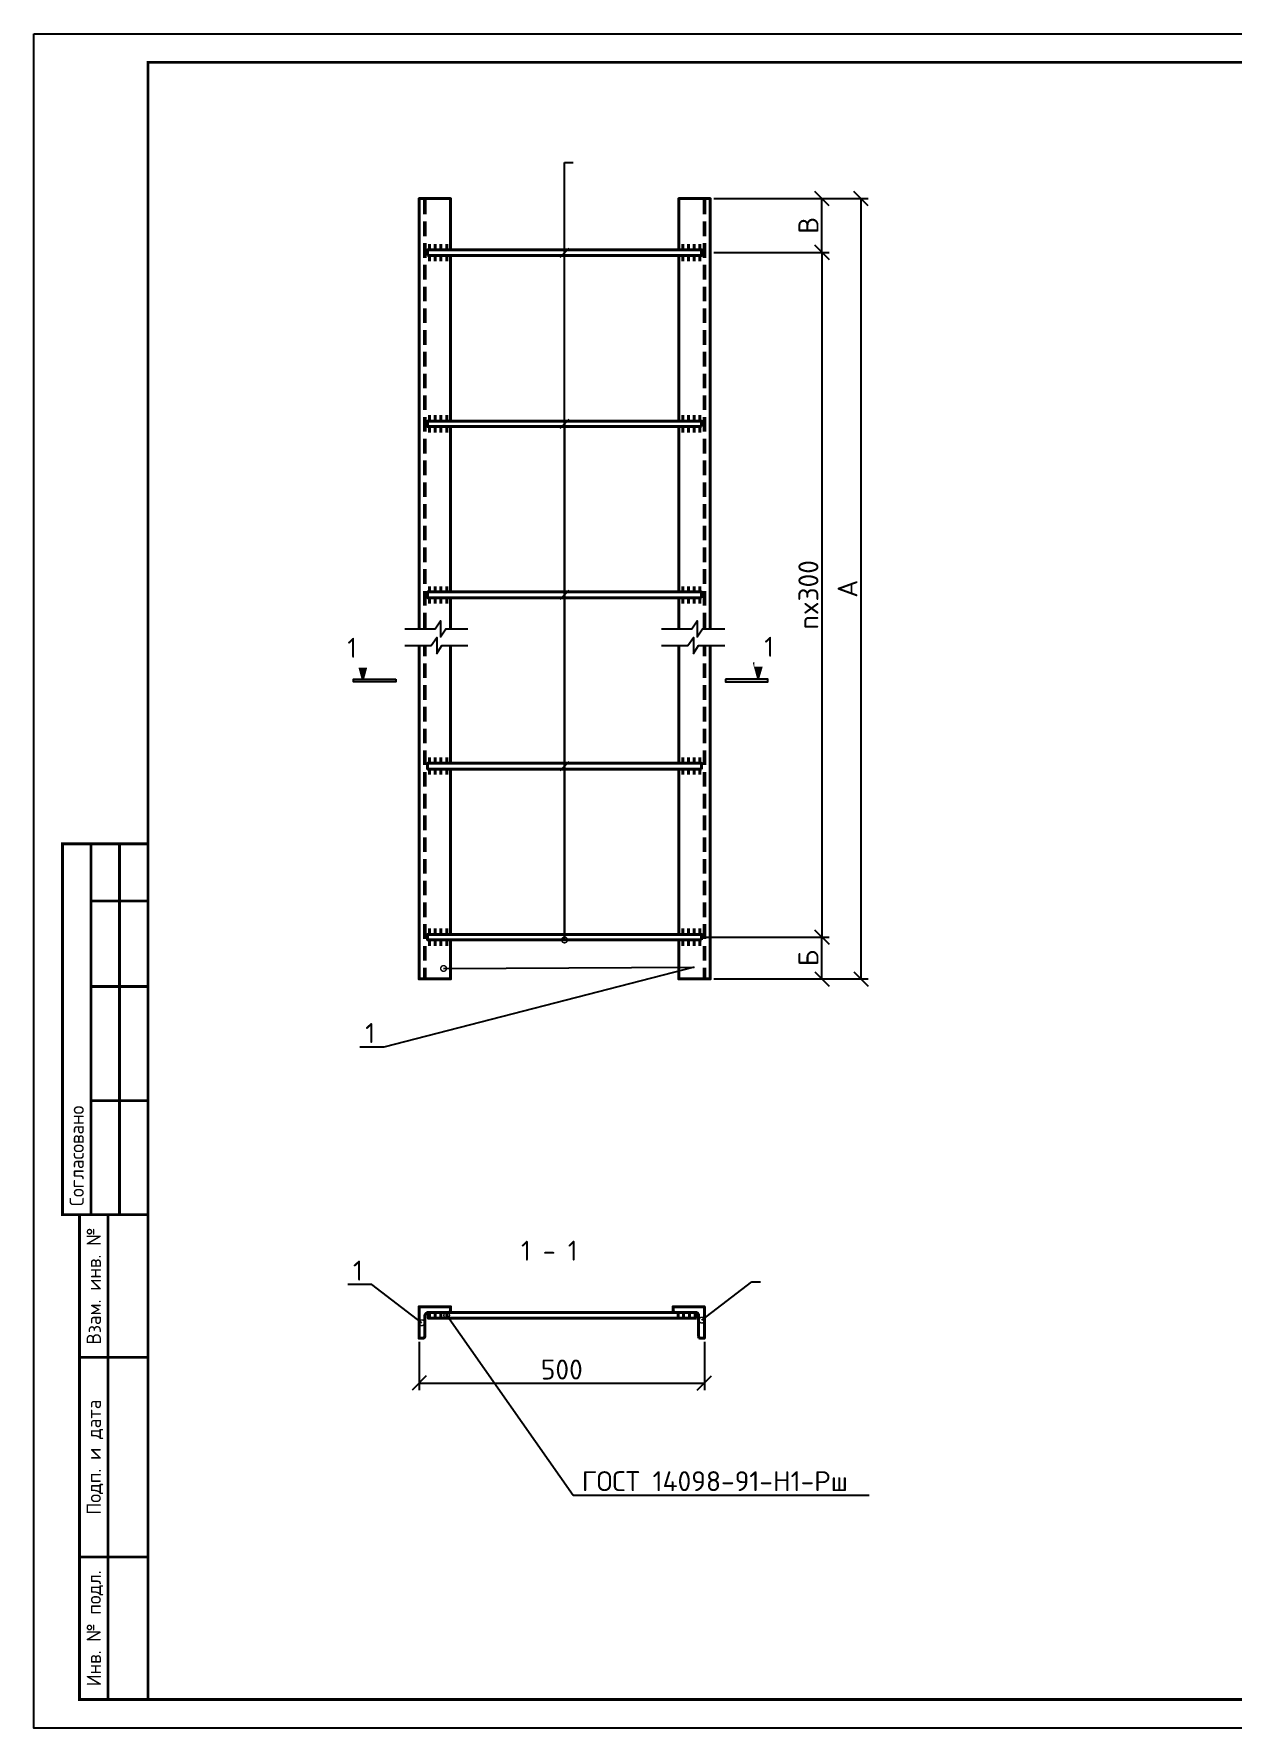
# Model space of a CAD drawing. Header units: millimetres. Extents: x 1601 to 15402, y -324 to 12625.
# Drawn here: x 8993.7 to 9203.7, y 322.7 to 619.7 of the extents above; entities that cross this region are included whole.
import ezdxf
from ezdxf import colors
from ezdxf.entities.mleader import LeaderData, LeaderLine
from ezdxf.enums import TextEntityAlignment as Align
from ezdxf.math import Vec2, Vec3

# ---------------------------------------------------------------- set-up
doc = ezdxf.new("R2010")
doc.units = ezdxf.units.MM
doc.layers.add('PDF3_Geometry', color=7, linetype='Continuous')
doc.layers.add('Штриховка', color=7, linetype='Continuous')
doc.layers.add('Размер 3.5', color=250, linetype='Continuous', lineweight=35)
doc.layers.add('Размеры на чертеже', color=250, linetype='Continuous', lineweight=25)
doc.styles.add('-ISOCPEUR-', font='isocpeur.TTF')
doc.styles.add('GOST', font='GOST Common.ttf')
doc.dimstyles.new('1 к 10', dxfattribs={"dimtxt": 3.5, "dimasz": 2.5, "dimexe": 1.25, "dimexo": 0.625, "dimtad": 1, "dimdec": 1, "dimlfac": 10, "dimrnd": 0.1, "dimtxsty": 'GOST', "dimblk": 'OBLIQUE', "dimcen": 2.5, "dimclrd": 256, "dimclre": 256, "dimclrt": 256, "dimadec": 0, "dimazin": 0, "dimtfac": 1, "dimtdec": 1, "dimtmove": 0, "dimatfit": 3, "dimfxl": 1, "dimlwe": -1, "dimarcsym": 0})

# ---------------------------------------------------------------- blocks, each defined once
blk = doc.blocks.new('*U371')
blk.add_lwpolyline([(0, 0), (420, 0), (420, -297), (0, -297)], close=True)
at = {"const_width": 0.5}
blk.add_lwpolyline([(20, -5), (415, -5), (415, -292), (20, -292)], close=True, dxfattribs=at)
for points in [[(20, -207), (5, -207), (5, -142), (20, -142)], [(10, -142), (10, -207)], [(15, -142), (15, -207)], [(10, -152), (20, -152)], [(10, -167), (20, -167)], [(10, -187), (20, -187)], [(20, -292), (8, -292), (8, -207), (20, -207)], [(13, -207), (13, -292)], [(8, -232), (20, -232)], [(8, -267), (20, -267)]]:
    blk.add_lwpolyline(points, dxfattribs=at)
at = {"style": 'GOST'}
blk.add_text('Согласовано', height=2.5, rotation=90, dxfattribs=at).set_placement((7.5, -205.5), align=Align.MIDDLE_LEFT)
for s, p in [('Взам. инв. №', (10.5, -219.5)), ('Подп. и дата', (10.5, -249.5)), ('Инв. № подл.', (10.5, -279.5))]:
    blk.add_text(s, height=2.5, rotation=90, dxfattribs=at).set_placement(p, align=Align.MIDDLE_CENTER)
blk.add_attdef('РАЗРАБОТАЛ', text='', height=2.5, dxfattribs=at).set_placement((250.5, -264.22), align=Align.MIDDLE_LEFT)
blk.add_attdef('ПРОВЕРИЛ', (250.75, -270.73), '', height=2.5, dxfattribs=at)
at = {"style": 'GOST', "flags": 8}
for tag, p in [('ЛИСТ', (387.6, -271.87)), ('ЛИСТОВ', (405.3, -271.86)), ('ФОРМАТ', (380.97, -294.75))]:
    blk.add_attdef(tag, text='', height=3, dxfattribs=at).set_placement(p, align=Align.MIDDLE_CENTER)
blk.add_attdef('ИМЯ_ЧЕРТЕЖА_001', (321.53, -284.99), '', height=3, dxfattribs=at)
blk = doc.blocks.new('_DotSmall')
at = {"color": 0, "linetype": 'ByBlock', "const_width": 0.5}
blk.add_lwpolyline([(-0.0625, 0, 1), (0.0625, 0, 1)], format="xyb", close=True, dxfattribs=at)
blk = doc.blocks.new('_Oblique')
at = {"color": 0, "linetype": 'ByBlock', "lineweight": -2}
blk.add_line((-0.5, -0.5), (0.5, 0.5), dxfattribs=at)
blk = doc.blocks.new('*D723')
at = {"layer": 'Defpoints', "color": 0, "transparency": 16777216}
for p in [(9061.23, 391.05), (9111.23, 391.05), (9111.23, 383.18)]:
    blk.add_point(p, dxfattribs=at)
at = {"layer": 'Размеры на чертеже', "transparency": 16777216}
for p, q in [((9061.23, 390.42), (9061.23, 381.93)), ((9111.23, 390.42), (9111.23, 381.93))]:
    blk.add_line(p, q, dxfattribs=at)
at = {"layer": 'Размеры на чертеже', "lineweight": -2, "transparency": 16777216}
blk.add_line((9061.23, 383.18), (9111.23, 383.18), dxfattribs=at)
at = {"layer": 'Размеры на чертеже', "lineweight": -2, "transparency": 16777216, "xscale": 2.5, "yscale": 2.5, "zscale": 2.5, "rotation": 180}
blk.add_blockref('_Oblique', (9061.23, 383.18), dxfattribs=at)
at = {"layer": 'Размеры на чертеже', "lineweight": -2, "transparency": 16777216, "xscale": 2.5, "yscale": 2.5, "zscale": 2.5}
blk.add_blockref('_Oblique', (9111.23, 383.18), dxfattribs=at)
at = {"layer": 'Размеры на чертеже', "transparency": 16777216, "insert": (9086.23, 385.56), "char_height": 3.5, "attachment_point": 5, "style": '-ISOCPEUR-'}
blk.add_mtext('500', dxfattribs=at)
blk = doc.blocks.new('направление')
at = {"layer": 'Размеры на чертеже'}
h = blk.add_hatch(color=256, dxfattribs=at)
h.dxf.hatch_style = 1
h.paths.add_polyline_path([(0, 0), (-3.75, 1.04), (-3.75, -1.03)])
blk.add_line((-10.5, 0), (-2.5, 0), dxfattribs=at)
blk.add_lwpolyline([(0, 0), (-3.75, 1.04), (-3.75, -1.03)], close=True, dxfattribs=at)
blk = doc.blocks.new('*U630')
at = {"layer": 'Штриховка', "true_color": 0x000000}
h = blk.add_hatch(color=18, dxfattribs=at)
h.dxf.hatch_style = 1
h.paths.add_polyline_path([(-1.591, 0.023), (-1.591, 0.002), (-1.26, 0.002), (-1.26, 0.023)])
h = blk.add_hatch(color=18, dxfattribs=at)
h.dxf.hatch_style = 1
h.paths.add_polyline_path([(1.321, 0.023), (1.321, 0.001), (1.653, 0.001), (1.653, 0.023)])
at = {"layer": 'Штриховка', "color": 18, "true_color": 0x000000}
for points in [[(-1.26, 0.002), (-1.26, 0.023), (-1.591, 0.023), (-1.591, 0.002)], [(1.321, 0.001), (1.321, 0.023), (1.653, 0.023), (1.653, 0.001)]]:
    blk.add_lwpolyline(points, close=True, dxfattribs=at)
at = {"layer": 'Размеры на чертеже', "yscale": 0.03333333333333333, "zscale": 0.03333333333333333}
for p, xscale, rotation in [((-1.517, 0), 0.03333333333333333, 89.99999999993935), ((1.579, 0), -0.03333333333333333, 270.0000000000607)]:
    blk.add_blockref('направление', p, dxfattribs=dict(at, xscale=xscale, rotation=rotation))
blk = doc.blocks.new('*D724')
at = {"layer": 'Defpoints', "color": 0, "transparency": 16777216}
for p in [(9110.72, 461.35), (9131.82, 461.35), (9112.24, 454.04)]:
    blk.add_point(p, dxfattribs=at)
at = {"layer": 'Размеры на чертеже', "transparency": 16777216}
for p, q in [((9111.34, 461.35), (9133.07, 461.35)), ((9112.87, 454.04), (9133.07, 454.04))]:
    blk.add_line(p, q, dxfattribs=at)
at = {"layer": 'Размеры на чертеже', "lineweight": -2, "transparency": 16777216}
blk.add_line((9131.82, 454.04), (9131.82, 461.35), dxfattribs=at)
at = {"layer": 'Размеры на чертеже', "lineweight": -2, "transparency": 16777216, "xscale": 2.5, "yscale": 2.5, "zscale": 2.5}
for p, rotation in [((9131.82, 461.35), 90), ((9131.82, 454.04), 270)]:
    blk.add_blockref('_Oblique', p, dxfattribs=dict(at, rotation=rotation))
at = {"layer": 'Размеры на чертеже', "transparency": 16777216, "insert": (9129.45, 457.69), "char_height": 3.5, "attachment_point": 5, "rotation": 90, "style": '-ISOCPEUR-'}
blk.add_mtext('Б', dxfattribs=at)
blk = doc.blocks.new('*D670')
at = {"layer": 'Defpoints', "color": 0, "transparency": 16777216}
for p in [(9112.24, 590.83), (9131.82, 590.83), (9112.24, 581.39)]:
    blk.add_point(p, dxfattribs=at)
at = {"layer": 'Размеры на чертеже', "transparency": 16777216}
for p, q in [((9112.87, 590.83), (9133.07, 590.83)), ((9112.87, 581.39), (9133.07, 581.39))]:
    blk.add_line(p, q, dxfattribs=at)
at = {"layer": 'Размеры на чертеже', "lineweight": -2, "transparency": 16777216}
blk.add_line((9131.82, 581.39), (9131.82, 590.83), dxfattribs=at)
at = {"layer": 'Размеры на чертеже', "lineweight": -2, "transparency": 16777216, "xscale": 2.5, "yscale": 2.5, "zscale": 2.5}
for p, rotation in [((9131.82, 590.83), 90), ((9131.82, 581.39), 270)]:
    blk.add_blockref('_Oblique', p, dxfattribs=dict(at, rotation=rotation))
at = {"layer": 'Размеры на чертеже', "transparency": 16777216, "insert": (9129.45, 586.11), "char_height": 3.5, "width": 2.7259, "attachment_point": 5, "rotation": 90, "style": '-ISOCPEUR-'}
blk.add_mtext('В', dxfattribs=at)
blk = doc.blocks.new('*D671')
at = {"layer": 'Defpoints', "color": 0, "transparency": 16777216}
for p in [(9113.36, 581.39), (9113.36, 461.35), (9131.82, 461.35)]:
    blk.add_point(p, dxfattribs=at)
at = {"layer": 'Размеры на чертеже', "transparency": 16777216}
for p, q in [((9113.99, 581.39), (9133.07, 581.39)), ((9113.99, 461.35), (9133.07, 461.35))]:
    blk.add_line(p, q, dxfattribs=at)
at = {"layer": 'Размеры на чертеже', "lineweight": -2, "transparency": 16777216}
blk.add_line((9131.82, 581.39), (9131.82, 461.35), dxfattribs=at)
at = {"layer": 'Размеры на чертеже', "lineweight": -2, "transparency": 16777216, "xscale": 2.5, "yscale": 2.5, "zscale": 2.5}
for p, rotation in [((9131.82, 581.39), 90), ((9131.82, 461.35), 270)]:
    blk.add_blockref('_Oblique', p, dxfattribs=dict(at, rotation=rotation))
at = {"layer": 'Размеры на чертеже', "transparency": 16777216, "insert": (9129.45, 521.37), "char_height": 3.5, "attachment_point": 5, "rotation": 90, "style": '-ISOCPEUR-'}
blk.add_mtext('nx300', dxfattribs=at)
blk = doc.blocks.new('*D672')
at = {"layer": 'Defpoints', "color": 0, "transparency": 16777216}
for p in [(9117.22, 590.83), (9138.68, 590.83), (9117.22, 454.04)]:
    blk.add_point(p, dxfattribs=at)
at = {"layer": 'Размеры на чертеже', "transparency": 16777216}
for p, q in [((9117.84, 590.83), (9139.93, 590.83)), ((9117.84, 454.04), (9139.93, 454.04))]:
    blk.add_line(p, q, dxfattribs=at)
at = {"layer": 'Размеры на чертеже', "lineweight": -2, "transparency": 16777216}
blk.add_line((9138.68, 454.04), (9138.68, 590.83), dxfattribs=at)
at = {"layer": 'Размеры на чертеже', "lineweight": -2, "transparency": 16777216, "xscale": 2.5, "yscale": 2.5, "zscale": 2.5}
for p, rotation in [((9138.68, 590.83), 90), ((9138.68, 454.04), 270)]:
    blk.add_blockref('_Oblique', p, dxfattribs=dict(at, rotation=rotation))
at = {"layer": 'Размеры на чертеже', "transparency": 16777216, "insert": (9136.3, 522.43), "char_height": 3.5, "attachment_point": 5, "rotation": 90, "style": '-ISOCPEUR-'}
blk.add_mtext('A', dxfattribs=at)

msp = doc.modelspace()

# ---------------------------------------------------------------- linework, layer by layer
at = {"layer": 'PDF3_Geometry', "lineweight": 40}
for points in [[(9066.7318, 581.8514), (9066.7318, 590.8264), (9061.2283, 590.8264), (9061.2283, 515.4281)], [(9106.7382, 581.8514), (9106.7382, 590.8264), (9112.2417, 590.8264), (9112.2417, 515.4281)], [(9063.0487, 582.8251), (9063.0487, 581.8514)], [(9064.0224, 582.8251), (9064.0224, 581.8514)], [(9065.0384, 582.8251), (9065.0384, 581.8514)], [(9066.0545, 582.8251), (9066.0545, 581.8514)], [(9107.4156, 582.8251), (9107.4156, 581.8514)], [(9108.4316, 582.8251), (9108.4316, 581.8514)], [(9109.4053, 582.8251), (9109.4053, 581.8514)], [(9110.4213, 582.8251), (9110.4213, 581.8514)], [(9063.0487, 580.8354), (9063.0487, 579.8617)], [(9064.0224, 580.8354), (9064.0224, 579.8617)], [(9065.0384, 580.8354), (9065.0384, 579.8617)], [(9066.0545, 580.8354), (9066.0545, 579.8617)], [(9066.7318, 580.8354), (9066.7318, 551.8361)], [(9106.7382, 580.8354), (9106.7382, 551.8361)], [(9107.4156, 580.8354), (9107.4156, 579.8617)], [(9108.4316, 580.8354), (9108.4316, 579.8617)], [(9109.4053, 580.8354), (9109.4053, 579.8617)], [(9110.4213, 580.8354), (9110.4213, 579.8617)], [(9063.0487, 552.8521), (9063.0487, 551.8361)], [(9064.0224, 552.8521), (9064.0224, 551.8361)], [(9065.0384, 552.8521), (9065.0384, 551.8361)], [(9066.0545, 552.8521), (9066.0545, 551.8361)], [(9107.4156, 552.8521), (9107.4156, 551.8361)], [(9108.4316, 552.8521), (9108.4316, 551.8361)], [(9109.4053, 552.8521), (9109.4053, 551.8361)], [(9110.4213, 552.8521), (9110.4213, 551.8361)], [(9063.0487, 550.8624), (9063.0487, 549.8463)], [(9064.0224, 550.8624), (9064.0224, 549.8463)], [(9065.0384, 550.8624), (9065.0384, 549.8463)], [(9066.0545, 550.8624), (9066.0545, 549.8463)], [(9066.7318, 550.8624), (9066.7318, 521.863)], [(9106.7382, 550.8624), (9106.7382, 521.863)], [(9107.4156, 550.8624), (9107.4156, 549.8463)], [(9108.4316, 550.8624), (9108.4316, 549.8463)], [(9109.4053, 550.8624), (9109.4053, 549.8463)], [(9110.4213, 550.8624), (9110.4213, 549.8463)], [(9063.0487, 522.8367), (9063.0487, 521.863)], [(9064.0224, 522.8367), (9064.0224, 521.863)], [(9065.0384, 522.8367), (9065.0384, 521.863)], [(9066.0545, 522.8367), (9066.0545, 521.863)], [(9107.4156, 522.8367), (9107.4156, 521.863)], [(9108.4316, 522.8367), (9108.4316, 521.863)], [(9109.4053, 522.8367), (9109.4053, 521.863)], [(9110.4213, 522.8367), (9110.4213, 521.863)], [(9063.0487, 520.847), (9063.0487, 519.831)], [(9064.0224, 520.847), (9064.0224, 519.831)], [(9065.0384, 520.847), (9065.0384, 519.831)], [(9066.0545, 520.847), (9066.0545, 519.831)], [(9066.7318, 520.847), (9066.7318, 515.4281)], [(9106.7382, 520.847), (9106.7382, 515.4281)], [(9107.4156, 520.847), (9107.4156, 519.831)], [(9108.4316, 520.847), (9108.4316, 519.831)], [(9109.4053, 520.847), (9109.4053, 519.831)], [(9110.4213, 520.847), (9110.4213, 519.831)], [(9061.2283, 512.507), (9061.2283, 454.0427), (9066.7318, 454.0427), (9066.7318, 460.8586)], [(9066.7318, 491.8477), (9066.7318, 512.507)], [(9112.2417, 512.507), (9112.2417, 454.0427), (9106.7382, 454.0427), (9106.7382, 460.8586)], [(9106.7382, 491.8477), (9106.7382, 512.507)], [(9063.0487, 492.8637), (9063.0487, 491.8477)], [(9063.0487, 490.8316), (9063.0487, 489.8579)], [(9064.0224, 492.8637), (9064.0224, 491.8477)], [(9064.0224, 490.8316), (9064.0224, 489.8579)], [(9065.0384, 492.8637), (9065.0384, 491.8477)], [(9065.0384, 490.8316), (9065.0384, 489.8579)], [(9066.0545, 492.8637), (9066.0545, 491.8477)], [(9066.0545, 490.8316), (9066.0545, 489.8579)], [(9066.7318, 461.8323), (9066.7318, 490.8316)], [(9106.7382, 461.8323), (9106.7382, 490.8316)], [(9107.4156, 492.8637), (9107.4156, 491.8477)], [(9107.4156, 490.8316), (9107.4156, 489.8579)], [(9108.4316, 492.8637), (9108.4316, 491.8477)], [(9108.4316, 490.8316), (9108.4316, 489.8579)], [(9109.4053, 492.8637), (9109.4053, 491.8477)], [(9109.4053, 490.8316), (9109.4053, 489.8579)], [(9110.4213, 492.8637), (9110.4213, 491.8477)], [(9110.4213, 490.8316), (9110.4213, 489.8579)], [(9063.0487, 462.8483), (9063.0487, 461.8323)], [(9063.0487, 460.8586), (9063.0487, 459.8426)], [(9064.0224, 462.8483), (9064.0224, 461.8323)], [(9064.0224, 460.8586), (9064.0224, 459.8426)], [(9065.0384, 462.8483), (9065.0384, 461.8323)], [(9065.0384, 460.8586), (9065.0384, 459.8426)], [(9066.0545, 462.8483), (9066.0545, 461.8323)], [(9066.0545, 460.8586), (9066.0545, 459.8426)], [(9107.4156, 462.8483), (9107.4156, 461.8323)], [(9107.4156, 460.8586), (9107.4156, 459.8426)], [(9108.4316, 462.8483), (9108.4316, 461.8323)], [(9108.4316, 460.8586), (9108.4316, 459.8426)], [(9109.4053, 462.8483), (9109.4053, 461.8323)], [(9109.4053, 460.8586), (9109.4053, 459.8426)], [(9110.4213, 462.8483), (9110.4213, 461.8323)], [(9110.4213, 460.8586), (9110.4213, 459.8426)], [(9062.837, 395.5783), (9066.4355, 395.5783)], [(9063.0487, 395.5783), (9063.0487, 394.5623)], [(9064.0224, 395.5783), (9064.0224, 394.5623)], [(9065.0384, 395.5783), (9065.0384, 394.5623)], [(9066.0545, 395.5783), (9066.0545, 394.5623)], [(9105.7248, 395.8747), (9105.7248, 396.552), (9111.2283, 396.552), (9111.2283, 391.0485), (9110.5086, 391.0485)], [(9109.6196, 394.5623), (9109.6196, 395.5783), (9106.0211, 395.5783)], [(9106.6138, 395.5783), (9106.6138, 394.5623)], [(9107.5875, 395.5783), (9107.5875, 394.5623)], [(9108.6035, 395.5783), (9108.6035, 394.5623)], [(9109.8312, 395.5783), (9109.8312, 394.5623)]]:
    msp.add_lwpolyline(points, dxfattribs=at)
at = {"layer": 'PDF3_Geometry', "lineweight": 50}
for points in [[(9062.2443, 590.8264), (9062.2443, 588.0747)], [(9111.2257, 590.8264), (9111.2257, 588.0747)], [(9062.2443, 586.8046), (9062.2443, 584.2645)], [(9111.2257, 586.8046), (9111.2257, 584.2645)], [(9062.2443, 582.9945), (9062.2443, 580.4544)], [(9111.2257, 582.9945), (9111.2257, 580.4544)], [(9062.2443, 579.1844), (9062.2443, 576.6443)], [(9111.2257, 579.1844), (9111.2257, 576.6443)], [(9062.2443, 575.3742), (9062.2443, 572.8341)], [(9111.2257, 575.3742), (9111.2257, 572.8341)], [(9062.2443, 571.5641), (9062.2443, 569.024)], [(9111.2257, 571.5641), (9111.2257, 569.024)], [(9062.2443, 567.754), (9062.2443, 565.2139)], [(9111.2257, 567.754), (9111.2257, 565.2139)], [(9062.2443, 563.9438), (9062.2443, 561.4037)], [(9111.2257, 563.9438), (9111.2257, 561.4037)], [(9062.2443, 560.1337), (9062.2443, 557.5936)], [(9111.2257, 560.1337), (9111.2257, 557.5936)], [(9062.2443, 556.3236), (9062.2443, 553.7835)], [(9111.2257, 556.3236), (9111.2257, 553.7835)], [(9062.2443, 552.5134), (9062.2443, 549.9733)], [(9111.2257, 552.5134), (9111.2257, 549.9733)], [(9062.2443, 548.7033), (9062.2443, 546.1632)], [(9111.2257, 548.7033), (9111.2257, 546.1632)], [(9062.2443, 544.8932), (9062.2443, 542.3531)], [(9111.2257, 544.8932), (9111.2257, 542.3531)], [(9062.2443, 541.083), (9062.2443, 538.5429)], [(9111.2257, 541.083), (9111.2257, 538.5429)], [(9062.2443, 537.2729), (9062.2443, 534.7328)], [(9111.2257, 537.2729), (9111.2257, 534.7328)], [(9062.2443, 533.4628), (9062.2443, 530.9227)], [(9111.2257, 533.4628), (9111.2257, 530.9227)], [(9062.2443, 529.6526), (9062.2443, 527.1126)], [(9111.2257, 529.6526), (9111.2257, 527.1126)], [(9062.2443, 525.8425), (9062.2443, 523.3024)], [(9111.2257, 525.8425), (9111.2257, 523.3024)], [(9062.2443, 522.0324), (9062.2443, 519.4923)], [(9111.2257, 522.0324), (9111.2257, 519.4923)], [(9062.2443, 518.2222), (9062.2443, 515.4281)], [(9111.2257, 518.2222), (9111.2257, 515.4281)], [(9062.2443, 512.507), (9062.2443, 510.602)], [(9111.2257, 512.507), (9111.2257, 510.602)], [(9062.2443, 509.3319), (9062.2443, 506.7918)], [(9111.2257, 509.3319), (9111.2257, 506.7918)], [(9062.2443, 505.5218), (9062.2443, 502.9817)], [(9111.2257, 505.5218), (9111.2257, 502.9817)], [(9062.2443, 501.7117), (9062.2443, 499.1716)], [(9111.2257, 501.7117), (9111.2257, 499.1716)], [(9062.2443, 497.9015), (9062.2443, 495.3615)], [(9111.2257, 497.9015), (9111.2257, 495.3615)], [(9062.2443, 494.0914), (9062.2443, 491.5513)], [(9111.2257, 494.0914), (9111.2257, 491.5513)], [(9062.2443, 490.2813), (9062.2443, 487.7412)], [(9111.2257, 490.2813), (9111.2257, 487.7412)], [(9062.2443, 486.4711), (9062.2443, 483.9311)], [(9111.2257, 486.4711), (9111.2257, 483.9311)], [(9062.2443, 482.661), (9062.2443, 480.1209)], [(9111.2257, 482.661), (9111.2257, 480.1209)], [(9062.2443, 478.8509), (9062.2443, 476.3108)], [(9111.2257, 478.8509), (9111.2257, 476.3108)], [(9062.2443, 475.0407), (9062.2443, 472.5007)], [(9111.2257, 475.0407), (9111.2257, 472.5007)], [(9062.2443, 471.2306), (9062.2443, 468.6905)], [(9111.2257, 471.2306), (9111.2257, 468.6905)], [(9062.2443, 467.4205), (9062.2443, 464.8804)], [(9111.2257, 467.4205), (9111.2257, 464.8804)], [(9062.2443, 463.6104), (9062.2443, 461.0703)], [(9111.2257, 463.6104), (9111.2257, 461.0703)], [(9062.2443, 459.8002), (9062.2443, 457.2601)], [(9111.2257, 459.8002), (9111.2257, 457.2601)], [(9062.2443, 455.9901), (9062.2443, 454.0427)], [(9111.2257, 455.9901), (9111.2257, 454.0427)]]:
    msp.add_lwpolyline(points, dxfattribs=at)
at = {"layer": 'PDF3_Geometry', "lineweight": 25}
for points in [[(9085.9518, 580.5814), (9087.5182, 582.1478)], [(9086.7138, 461.3666), (9086.7138, 581.8514)], [(9085.9518, 550.566), (9087.5182, 552.1324)], [(9086.7138, 551.8361), (9086.7138, 461.3666), (9086.7138, 521.863)], [(9085.9518, 520.593), (9087.5182, 522.1594)], [(9058.7305, 515.4281), (9064.0224, 515.4281), (9064.9538, 516.7829), (9064.9538, 513.9888), (9065.8851, 515.4281), (9069.7799, 515.4281)], [(9103.7324, 515.4281), (9109.0243, 515.4281), (9109.9557, 516.7829), (9109.9557, 513.9888), (9110.887, 515.4281), (9114.7818, 515.4281)], [(9058.7305, 512.507), (9063.345, 512.507), (9064.3187, 513.8618), (9064.3187, 511.0677), (9065.2078, 512.507), (9069.7799, 512.507)], [(9103.7324, 512.507), (9108.3469, 512.507), (9109.3206, 513.8618), (9109.3206, 511.0677), (9110.2097, 512.507), (9114.7818, 512.507)], [(9085.9518, 490.5776), (9087.5182, 492.144)]]:
    msp.add_lwpolyline(points, dxfattribs=at)
at = {"layer": 'PDF3_Geometry', "lineweight": 40}
for points in [[(9062.71, 580.8354), (9110.7177, 580.8354), (9110.7177, 581.8514), (9062.71, 581.8514)], [(9110.7177, 550.8624), (9110.7177, 551.8361), (9062.71, 551.8361), (9062.71, 550.8624)], [(9110.7177, 520.847), (9110.7177, 521.863), (9062.71, 521.863), (9062.71, 520.847)], [(9110.7177, 490.8316), (9110.7177, 491.8477), (9062.71, 491.8477), (9062.71, 490.8316)], [(9110.7177, 460.8586), (9110.7177, 461.8323), (9062.71, 461.8323), (9062.71, 460.8586)], [(9109.8312, 394.5623), (9109.8312, 395.5783), (9062.837, 395.5783), (9062.837, 394.5623)]]:
    msp.add_lwpolyline(points, close=True, dxfattribs=at)
for points in [[(9062.2443, 394.9433), (9062.2443, 391.3448, -0.33192713), (9061.948, 391.0485), (9061.2283, 391.0485), (9061.2283, 396.552), (9066.7318, 396.552), (9066.7318, 395.8747, -0.38740688), (9066.4566, 395.5783)], [(9109.6407, 395.5783, -0.4737412), (9110.2123, 394.9433), (9110.2123, 391.3448)]]:
    msp.add_lwpolyline(points, format="xyb", dxfattribs=at)
for centre, radius, start, end in [((9062.8582, 394.9645), 0.6139, 89.999994, 180.000006), ((9106.0423, 395.8958), 0.3175, 179.999957, 270.000043), ((9110.5298, 391.366), 0.3175, 179.999957, 270.000043)]:
    msp.add_arc(centre, radius, start, end, dxfattribs=at)

# ---------------------------------------------------------------- block references
msp.add_blockref('*U371', (8993.7085, 619.6988))
at = {"layer": 'Размеры на чертеже', "xscale": 22.37934226584122, "yscale": 22.37934226584122, "zscale": 22.37934226584122, "rotation": 179.9999984492156}
msp.add_blockref('*U630', (9086.7138, 506.6013), dxfattribs=at)

# ---------------------------------------------------------------- texts
at = {"layer": 'Размер 3.5', "insert": (9079.0936, 404.638), "char_height": 3.5, "attachment_point": 7, "style": 'GOST'}
msp.add_mtext('1 - 1', dxfattribs=at)

# ---------------------------------------------------------------- dimensions: what is measured, and where the dimension line sits
at = {"layer": 'Размеры на чертеже'}
for base, p1, p2, text, picture, middle in [((9131.8246, 590.8264), (9112.2417, 581.3885), (9112.2417, 590.8264), 'В', '*D670', (9129.4496, 586.1075)), ((9131.8246, 461.3454), (9112.2417, 454.0427), (9110.7177, 461.3454), 'Б', '*D724', (9129.4496, 457.6941))]:
    dim = msp.add_linear_dim(base=base, p1=p1, p2=p2, angle=90, text=text, dimstyle='1 к 10', override={"dimtxsty": '-ISOCPEUR-'}, dxfattribs=at)
    dim.commit()
    dim.dimension.update_dxf_attribs({"geometry": picture, "text_midpoint": middle})
dim = msp.add_linear_dim(base=(9111.2283, 383.1802), p1=(9061.2283, 391.0485), p2=(9111.2283, 391.0485), dimstyle='1 к 10', override={"dimtxsty": '-ISOCPEUR-'}, dxfattribs=at)
dim.commit()
dim.dimension.update_dxf_attribs({"geometry": '*D723', "text_midpoint": (9086.2283, 385.5552)})

# ---------------------------------------------------------------- leaders
at = {"layer": 'Размер 3.5'}
ml = msp.add_multileader_mtext('Standard', dxfattribs=at)
ml.set_content('', color=256, style='-ISOCPEUR-')
ml.set_leader_properties()
ml.set_arrow_properties(name='DOTSMALL')
ml.build(insert=Vec2(0, 0))
ml.multileader.update_dxf_attribs({"text_left_attachment_type": 6, "text_right_attachment_type": 6, "dogleg_length": 2, "arrow_head_size": 2})
ctx = ml.context
ctx.base_point, ctx.char_height, ctx.arrow_head_size, ctx.landing_gap_size, ctx.plane_origin = Vec3(9087.2418, 597.1766), 3.5, 2, 1, Vec3(9086.7138, 460.8586)
ctx.left_attachment, ctx.right_attachment, ctx.text_align_type = 6, 6, 2
notes = []
notes.append((ctx, [(0, (1, 1, 0), (9086.7138, 597.1766), (1, 0), 0.5279, [(0, [(9086.7138, 460.8586)], 0, [])])]))
ctx.mtext.insert, ctx.mtext.width, ctx.mtext.alignment, ctx.mtext.flow_direction = Vec3(9091.0418, 601.3766), 5.198311, 3, 5
ml = msp.add_multileader_mtext('Standard', dxfattribs=at)
ml.set_content('1', color=256, style='-ISOCPEUR-')
ml.set_leader_properties()
ml.set_arrow_properties(name='DOTSMALL')
ml.build(insert=Vec2(0, 0))
ml.multileader.update_dxf_attribs({"text_left_attachment_type": 6, "text_right_attachment_type": 6, "dogleg_length": 2, "arrow_head_size": 2})
ctx = ml.context
ctx.base_point, ctx.char_height, ctx.arrow_head_size, ctx.landing_gap_size, ctx.plane_origin = Vec3(9051.4803, 442.095), 3.5, 2, 1, Vec3(9062.6446, 428.729)
ctx.left_attachment, ctx.right_attachment, ctx.text_align_type = 6, 6, 2
notes.append((ctx, [(0, (1, 1, 0), (9055.0582, 442.095), (-1, 0), 0.5279, [(1, [(9065.5041, 455.8631), (9109.4476, 456.1171)], 0, [])])]))
ctx.mtext.insert, ctx.mtext.width, ctx.mtext.alignment, ctx.mtext.flow_direction = Vec3(9053.5303, 446.295), 6.601715, 3, 5
ml = msp.add_multileader_mtext('Standard', dxfattribs=at)
ml.set_content('1', color=256, style='-ISOCPEUR-')
ml.set_leader_properties()
ml.set_arrow_properties(name='DOTSMALL')
ml.build(insert=Vec2(0, 0))
ml.multileader.update_dxf_attribs({"text_left_attachment_type": 6, "text_right_attachment_type": 6, "dogleg_length": 2, "arrow_head_size": 2})
ctx = ml.context
ctx.base_point, ctx.char_height, ctx.arrow_head_size, ctx.landing_gap_size, ctx.plane_origin = Vec3(9049.3339, 400.4495), 3.5, 2, 1, Vec3(9061.6944, 393.7591)
ctx.left_attachment, ctx.right_attachment, ctx.text_align_type = 6, 6, 2
notes.append((ctx, [(0, (1, 1, 0), (9052.9119, 400.4495), (-1, 0), 0.5279, [(0, [(9061.6944, 393.7591)], 0, [])])]))
ctx.mtext.insert, ctx.mtext.width, ctx.mtext.alignment, ctx.mtext.flow_direction = Vec3(9051.3839, 404.6495), 6.083624, 3, 5
ml = msp.add_multileader_mtext('Standard', dxfattribs=at)
ml.set_content('', color=256, style='-ISOCPEUR-')
ml.set_leader_properties()
ml.set_arrow_properties(name='DOTSMALL')
ml.build(insert=Vec2(0, 0))
ml.multileader.update_dxf_attribs({"text_left_attachment_type": 6, "text_right_attachment_type": 6, "dogleg_length": 2, "arrow_head_size": 2})
ctx = ml.context
ctx.base_point, ctx.char_height, ctx.arrow_head_size, ctx.landing_gap_size, ctx.plane_origin = Vec3(9120.0731, 400.914), 3.5, 2, 1, Vec3(9110.7626, 394.2236)
ctx.left_attachment, ctx.right_attachment, ctx.text_align_type = 6, 6, 2
notes.append((ctx, [(0, (1, 1, 0), (9119.5451, 400.914), (1, 0), 0.5279, [(0, [(9110.7626, 394.2236)], 0, [])])]))
ctx.mtext.insert, ctx.mtext.width, ctx.mtext.alignment, ctx.mtext.flow_direction = Vec3(9124.5731, 405.114), 4.199357, 3, 5
at = {"layer": 'Размеры на чертеже'}
ml = msp.add_multileader_mtext('Standard', dxfattribs=at)
ml.set_content('ГОСТ 14098-91-Н1-Рш', color=256, style='-ISOCPEUR-')
ml.set_leader_properties()
ml.set_arrow_properties(name='DOTSMALL')
ml.build(insert=Vec2(0, 0))
ml.multileader.update_dxf_attribs({"text_left_attachment_type": 6, "text_right_attachment_type": 6, "dogleg_length": 0.5, "arrow_head_size": 2})
ctx = ml.context
ctx.base_point, ctx.char_height, ctx.arrow_head_size, ctx.landing_gap_size, ctx.plane_origin = Vec3(9088.7338, 363.5372), 3.5, 2, 1, Vec3(9082.8504, 478.1273)
ctx.left_attachment, ctx.right_attachment = 6, 6
notes.append((ctx, [(0, (1, 1, 0), (9088.2338, 363.5372), (1, 0), 0.5, [(0, [(9066.0545, 395.0703)], 0, [])])]))
ctx.mtext.insert, ctx.mtext.width, ctx.mtext.flow_direction = Vec3(9089.7338, 367.7372), 79.038142, 5
for ctx, leaders in notes:
    for number, flags, end, landing, length, lines in leaders:
        leader = LeaderData()
        leader.index, (leader.has_last_leader_line, leader.has_dogleg_vector, leader.attachment_direction) = number, flags
        leader.last_leader_point, leader.dogleg_vector, leader.dogleg_length = Vec3(end), Vec3(landing), length
        for number, points, colour, breaks in lines:
            line = LeaderLine()
            line.index, line.vertices, line.color, line.breaks = number, Vec3.list(points), colors.encode_raw_color(colour), breaks
            leader.lines.append(line)
        ctx.leaders.append(leader)

# ---------------------------------------------------------------- next in the draw order: texts
at = {"layer": 'Размеры на чертеже', "char_height": 3.5, "attachment_point": 1, "style": 'GOST', "bg_fill": 2}
for insert in [(9048.6429, 513.8309), (9121.7247, 514.0058)]:
    msp.add_mtext_dynamic_manual_height_columns('{\\Q0;\\C256;\\c0;1}', width=2.554097, gutter_width=1, heights=[0], dxfattribs=dict(at, insert=insert))

# ---------------------------------------------------------------- next in the draw order: dimensions: what is measured, and where the dimension line sits
at = {"layer": 'Размеры на чертеже'}
for base, p1, p2, text, picture, middle in [((9138.6752, 590.8264), (9117.2183, 454.0427), (9117.2183, 590.8264), 'A', '*D672', (9136.3002, 522.4346)), ((9131.8246, 461.3454), (9113.3624, 581.3885), (9113.3624, 461.3454), 'nx300', '*D671', (9129.4496, 521.367))]:
    dim = msp.add_linear_dim(base=base, p1=p1, p2=p2, angle=90, text=text, dimstyle='1 к 10', override={"dimtxsty": '-ISOCPEUR-'}, dxfattribs=at)
    dim.commit()
    dim.dimension.update_dxf_attribs({"geometry": picture, "text_midpoint": middle})

doc.saveas('drawing.dxf')
